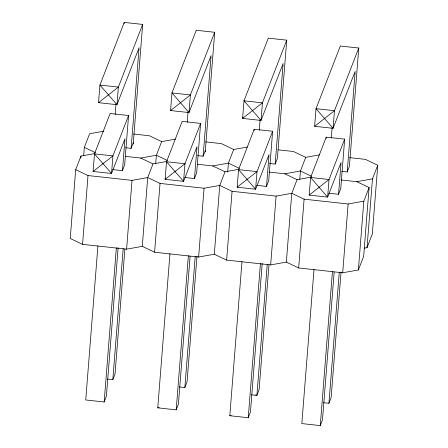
<?xml version="1.0" encoding="UTF-8"?>
<svg xmlns="http://www.w3.org/2000/svg" width="448" height="448" viewBox="0 0 448 448"><rect width="100%" height="100%" fill="white"/><g stroke="black" fill="none" stroke-linecap="round" stroke-linejoin="round"><path stroke-width="0.67" d="M94.606 153.608L80.97 156.044L75.678 169.68L70.241 238.482L82.566 244.345L126.594 249.161L142.274 246.355L154.594 252.224L198.626 257.034L214.312 254.229L226.632 260.098L270.659 264.908L286.345 262.102L298.665 267.971L342.692 272.782L358.378 269.976L363.664 256.34L369.107 187.544L356.782 181.675L340.962 179.945M80.802 158.133L80.97 156.044M83.675 155.714L84.336 147.375L89.622 133.739L103.942 131.174M82.566 244.345L88.004 175.549L75.678 169.68M122.455 170.66L124.97 138.835L111.53 173.482L93.1 171.466L94.489 153.86L110.141 113.506L128.576 115.522L124.667 164.954L122.455 170.66L112.896 169.618M125.642 147.756L131.107 148.355L139.059 47.729L116.967 104.686L98.538 102.67L99.926 85.064L124.23 22.4L142.666 24.416L133.213 144.038M97.922 245.818L85.736 399.963L104.166 401.979L106.383 396.267L118.126 247.705M115.198 114.419L116.021 104.009M124.124 23.789L124.23 22.4M104.166 401.979L116.351 247.834M107.358 379.07L112.823 379.669L123.189 248.539M124.902 249.11L115.035 373.962L112.823 379.669M126.594 249.161L132.031 180.359L147.711 177.559L160.031 183.422L204.064 188.238L219.75 185.427L232.07 191.296L276.102 196.112L291.782 193.306L304.102 199.17L348.13 203.986L363.815 201.18L369.107 187.544M142.274 246.355L147.711 177.559L153.003 163.918L166.639 161.482M155.708 163.587L156.369 155.249L161.655 141.613L175.291 139.171M154.594 252.224L160.031 183.422M197.674 155.63L203.134 156.229L211.092 55.602L189 112.56L170.565 110.544L171.959 92.938L196.263 30.274L214.698 32.29L205.24 151.911M190.103 256.273L178.41 404.141L176.198 409.853L157.763 407.837L169.949 253.691M187.225 122.293L188.048 111.882M176.198 409.853L188.384 255.707M194.482 178.539L196.997 146.709L183.562 181.356L165.127 179.34L166.522 161.734L182.174 121.38L200.603 123.396L196.7 172.827L194.482 178.539L184.923 177.492M179.39 386.943L184.85 387.542L195.216 256.413M196.991 256.284L187.068 381.836L184.85 387.542M198.626 257.034L204.064 188.238M214.312 254.229L219.75 185.427L225.036 171.797L238.678 169.355M227.685 172.155L228.402 163.122L233.688 149.486L247.33 147.045M226.632 260.098L232.07 191.296M266.521 186.413L269.035 154.582L255.601 189.23L237.166 187.214L238.554 169.613L254.212 129.254L272.642 131.27L268.733 180.701L266.521 186.413L256.962 185.366M262.192 263.452L250.449 412.02L248.237 417.726L229.802 415.71L241.987 261.565M254.1 130.648L254.212 129.254M259.263 130.166L260.086 119.756M248.237 417.726L260.422 263.581M267.254 264.286L256.889 395.416L251.429 394.822M275.173 164.102L283.13 63.476L261.038 120.434L242.603 118.418L243.998 100.811L268.302 38.147L286.737 40.163L277.39 158.396L275.173 164.102L269.713 163.503M268.974 264.858L259.101 389.71L256.889 395.416L255.64 394.822M270.659 264.908L276.102 196.112M286.345 262.102L291.782 193.306L297.069 179.67L311.388 177.106M299.774 179.334L300.434 170.996L305.726 157.36L319.362 154.918M298.665 267.971L304.102 199.17M338.554 194.286L341.068 162.456L327.628 197.103L309.198 195.093L310.587 177.486L326.239 137.127L344.674 139.143L340.766 188.574L338.554 194.286L328.994 193.239M347.206 171.976L355.158 71.35L333.066 128.307L314.636 126.291L316.025 108.685L340.329 46.021L358.764 48.037L349.418 166.27L347.206 171.976L341.74 171.377M314.02 269.438L301.834 423.584L320.264 425.6L322.482 419.894L334.169 272.02M326.133 138.522L326.239 137.127M331.296 138.04L332.119 127.63M320.264 425.6L332.45 271.454M323.456 402.696L328.922 403.29L339.287 272.16M341.057 272.031L331.134 397.583L328.922 403.29M342.692 272.782L348.13 203.986M358.378 269.976L363.815 201.18M364.302 248.158L367.03 247.666L372.467 178.87L377.759 165.234L365.434 159.365L349.614 157.634M377.759 165.234L372.322 234.035L367.03 247.666M142.666 24.416L118.362 87.08L116.967 104.686L99.926 85.064L118.362 87.08L98.538 102.67M128.576 115.522L112.924 155.876L111.53 173.482L94.489 153.86L112.924 155.876L93.1 171.466M131.107 148.355L133.319 142.643M214.698 32.29L190.389 94.954L189 112.56L171.959 92.938L190.389 94.954L170.565 110.544M165.626 178.058L165.127 179.34L184.951 163.75L200.603 123.396M203.134 156.229L205.352 150.517M243.107 117.124L242.603 118.418L262.427 102.827L286.737 40.163M272.642 131.27L256.99 171.623L255.601 189.23L238.554 169.613L256.99 171.623L237.166 187.214M358.764 48.037L334.46 110.701L333.066 128.307L316.025 108.685L334.46 110.701L314.636 126.291M344.674 139.143L329.022 179.497L327.628 197.103L310.587 177.486L329.022 179.497L309.198 195.093M125.552 156.397L140.683 158.054L156.369 155.249L167.451 160.53M197.579 164.27L212.716 165.928L228.402 163.122L239.49 168.403M268.929 172.071L284.754 173.802L300.434 170.996L311.522 176.277M356.782 181.675L372.467 178.87M157.763 407.837L159.141 407.59M229.802 415.71L231.179 415.464M133.515 134.014L149.335 135.744L161.655 141.613M205.542 141.887L221.368 143.618L233.688 149.486M278.27 149.839L293.406 151.491L305.726 157.36M88.004 175.549L132.031 180.359M284.754 173.802L297.069 179.67M212.716 165.928L225.036 171.797M140.683 158.054L153.003 163.918M84.336 147.375L95.424 152.656M184.951 163.75L183.562 181.356L166.522 161.734L184.951 163.75M262.427 102.827L261.038 120.434L243.998 100.811L262.427 102.827"/></g></svg>
